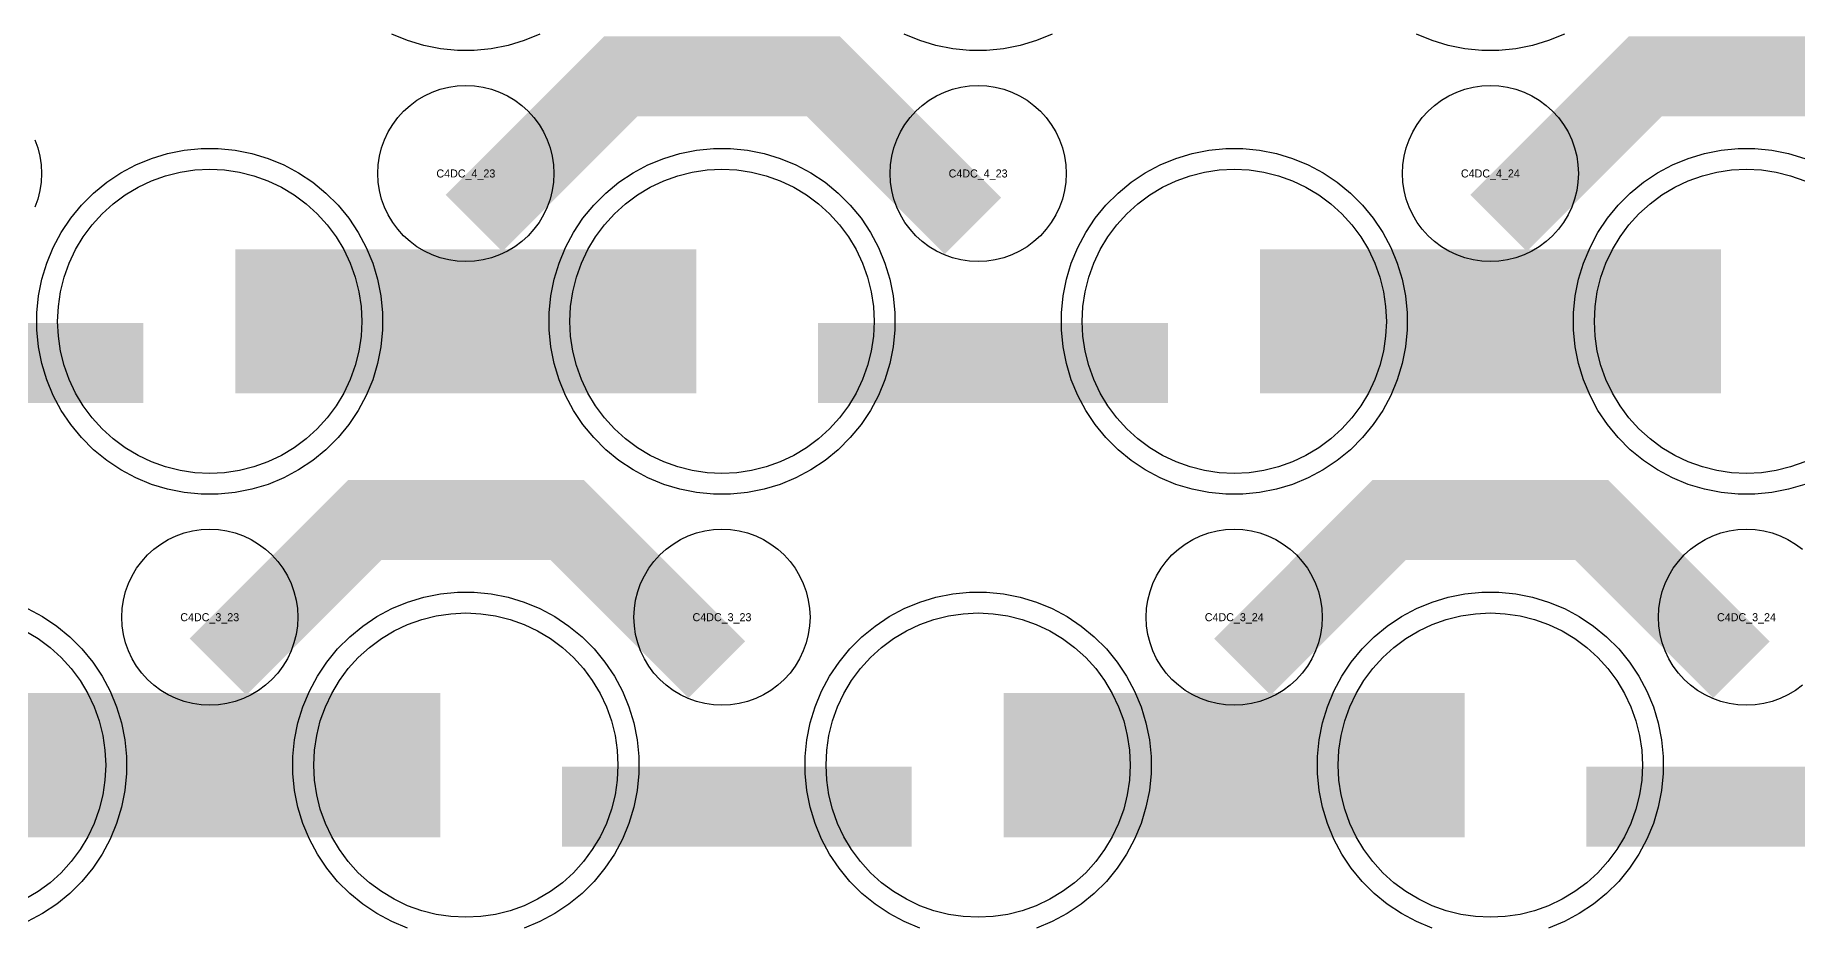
# Model space of a CAD drawing. Extents: x -11880 to 11880, y -14992 to 14992.
# Drawn here: x -4694 to -4144, y -14473 to -14196 of the extents above; entities that cross this region are included whole.
import ezdxf
from ezdxf.enums import TextEntityAlignment as Align

# ---------------------------------------------------------------- set-up
doc = ezdxf.new("R2010")
doc.units = 0
doc.header["$MEASUREMENT"] = 0
for name, color, linetype in [('GDS_775_DT_237', 138, 'CONTINUOUS'), ('RDL1_FS', 34, 'CONTINUOUS'), ('RDL_BS', 160, 'CONTINUOUS')]:
    doc.layers.add(name, color=color, linetype=linetype)

msp = doc.modelspace()

# ---------------------------------------------------------------- linework, layer by layer
at = {"layer": 'RDL1_FS', "color": 241, "true_color": 0xf7abae}
for points in [[(-4640, -14332.819), (-4644.657, -14332.59), (-4649.268, -14331.906), (-4653.791, -14330.774), (-4658.181, -14329.202), (-4662.395, -14327.21), (-4666.395, -14324.812), (-4670.14, -14322.034), (-4673.594, -14318.904), (-4676.724, -14315.45), (-4679.502, -14311.705), (-4681.9, -14307.705), (-4683.892, -14303.491), (-4685.464, -14299.101), (-4686.596, -14294.578), (-4687.28, -14289.967), (-4687.509, -14285.31), (-4687.28, -14280.653), (-4686.596, -14276.042), (-4685.464, -14271.519), (-4683.892, -14267.129), (-4681.9, -14262.915), (-4679.502, -14258.915), (-4676.724, -14255.17), (-4673.594, -14251.716), (-4670.14, -14248.586), (-4666.395, -14245.808), (-4662.395, -14243.41), (-4658.181, -14241.418), (-4653.791, -14239.846), (-4649.268, -14238.714), (-4644.657, -14238.03), (-4640, -14237.801), (-4635.343, -14238.03), (-4630.732, -14238.714), (-4626.209, -14239.846), (-4621.819, -14241.418), (-4617.605, -14243.41), (-4613.605, -14245.808), (-4609.86, -14248.586), (-4606.406, -14251.716), (-4603.276, -14255.17), (-4600.498, -14258.915), (-4598.1, -14262.915), (-4596.108, -14267.129), (-4594.536, -14271.519), (-4593.404, -14276.042), (-4592.72, -14280.653), (-4592.491, -14285.31), (-4592.72, -14289.967), (-4593.404, -14294.578), (-4594.536, -14299.101), (-4596.108, -14303.491), (-4598.1, -14307.705), (-4600.498, -14311.705), (-4603.276, -14315.45), (-4606.406, -14318.904), (-4609.86, -14322.034), (-4613.605, -14324.812), (-4617.605, -14327.21), (-4621.819, -14329.202), (-4626.209, -14330.774), (-4630.732, -14331.906), (-4635.343, -14332.59)], [(-4480, -14332.819), (-4484.657, -14332.59), (-4489.268, -14331.906), (-4493.791, -14330.774), (-4498.181, -14329.202), (-4502.395, -14327.21), (-4506.395, -14324.812), (-4510.14, -14322.034), (-4513.594, -14318.904), (-4516.724, -14315.45), (-4519.502, -14311.705), (-4521.9, -14307.705), (-4523.892, -14303.491), (-4525.464, -14299.101), (-4526.596, -14294.578), (-4527.28, -14289.967), (-4527.509, -14285.31), (-4527.28, -14280.653), (-4526.596, -14276.042), (-4525.464, -14271.519), (-4523.892, -14267.129), (-4521.9, -14262.915), (-4519.502, -14258.915), (-4516.724, -14255.17), (-4513.594, -14251.716), (-4510.14, -14248.586), (-4506.395, -14245.808), (-4502.395, -14243.41), (-4498.181, -14241.418), (-4493.791, -14239.846), (-4489.268, -14238.714), (-4484.657, -14238.03), (-4480, -14237.801), (-4475.343, -14238.03), (-4470.732, -14238.714), (-4466.209, -14239.846), (-4461.819, -14241.418), (-4457.605, -14243.41), (-4453.605, -14245.808), (-4449.86, -14248.586), (-4446.406, -14251.716), (-4443.276, -14255.17), (-4440.498, -14258.915), (-4438.1, -14262.915), (-4436.108, -14267.129), (-4434.536, -14271.519), (-4433.404, -14276.042), (-4432.72, -14280.653), (-4432.491, -14285.31), (-4432.72, -14289.967), (-4433.404, -14294.578), (-4434.536, -14299.101), (-4436.108, -14303.491), (-4438.1, -14307.705), (-4440.498, -14311.705), (-4443.276, -14315.45), (-4446.406, -14318.904), (-4449.86, -14322.034), (-4453.605, -14324.812), (-4457.605, -14327.21), (-4461.819, -14329.202), (-4466.209, -14330.774), (-4470.732, -14331.906), (-4475.343, -14332.59)], [(-4320, -14332.819), (-4324.657, -14332.59), (-4329.268, -14331.906), (-4333.791, -14330.774), (-4338.181, -14329.202), (-4342.395, -14327.21), (-4346.395, -14324.812), (-4350.14, -14322.034), (-4353.594, -14318.904), (-4356.724, -14315.45), (-4359.502, -14311.705), (-4361.9, -14307.705), (-4363.892, -14303.491), (-4365.464, -14299.101), (-4366.596, -14294.578), (-4367.28, -14289.967), (-4367.509, -14285.31), (-4367.28, -14280.653), (-4366.596, -14276.042), (-4365.464, -14271.519), (-4363.892, -14267.129), (-4361.9, -14262.915), (-4359.502, -14258.915), (-4356.724, -14255.17), (-4353.594, -14251.716), (-4350.14, -14248.586), (-4346.395, -14245.808), (-4342.395, -14243.41), (-4338.181, -14241.418), (-4333.791, -14239.846), (-4329.268, -14238.714), (-4324.657, -14238.03), (-4320, -14237.801), (-4315.343, -14238.03), (-4310.732, -14238.714), (-4306.209, -14239.846), (-4301.819, -14241.418), (-4297.605, -14243.41), (-4293.605, -14245.808), (-4289.86, -14248.586), (-4286.406, -14251.716), (-4283.276, -14255.17), (-4280.498, -14258.915), (-4278.1, -14262.915), (-4276.108, -14267.129), (-4274.536, -14271.519), (-4273.404, -14276.042), (-4272.72, -14280.653), (-4272.491, -14285.31), (-4272.72, -14289.967), (-4273.404, -14294.578), (-4274.536, -14299.101), (-4276.108, -14303.491), (-4278.1, -14307.705), (-4280.498, -14311.705), (-4283.276, -14315.45), (-4286.406, -14318.904), (-4289.86, -14322.034), (-4293.605, -14324.812), (-4297.605, -14327.21), (-4301.819, -14329.202), (-4306.209, -14330.774), (-4310.732, -14331.906), (-4315.343, -14332.59)], [(-4560, -14471.379), (-4564.657, -14471.15), (-4569.268, -14470.466), (-4573.791, -14469.334), (-4578.181, -14467.762), (-4582.395, -14465.77), (-4586.395, -14463.372), (-4590.14, -14460.594), (-4593.594, -14457.464), (-4596.724, -14454.01), (-4599.502, -14450.265), (-4601.9, -14446.265), (-4603.892, -14442.051), (-4605.464, -14437.661), (-4606.596, -14433.138), (-4607.28, -14428.527), (-4607.509, -14423.87), (-4607.28, -14419.213), (-4606.596, -14414.602), (-4605.464, -14410.079), (-4603.892, -14405.689), (-4601.9, -14401.475), (-4599.502, -14397.475), (-4596.724, -14393.73), (-4593.594, -14390.276), (-4590.14, -14387.146), (-4586.395, -14384.368), (-4582.395, -14381.97), (-4578.181, -14379.978), (-4573.791, -14378.406), (-4569.268, -14377.274), (-4564.657, -14376.59), (-4560, -14376.361), (-4555.343, -14376.59), (-4550.732, -14377.274), (-4546.209, -14378.406), (-4541.819, -14379.978), (-4537.605, -14381.97), (-4533.605, -14384.368), (-4529.86, -14387.146), (-4526.406, -14390.276), (-4523.276, -14393.73), (-4520.498, -14397.475), (-4518.1, -14401.475), (-4516.108, -14405.689), (-4514.536, -14410.079), (-4513.404, -14414.602), (-4512.72, -14419.213), (-4512.491, -14423.87), (-4512.72, -14428.527), (-4513.404, -14433.138), (-4514.536, -14437.661), (-4516.108, -14442.051), (-4518.1, -14446.265), (-4520.498, -14450.265), (-4523.276, -14454.01), (-4526.406, -14457.464), (-4529.86, -14460.594), (-4533.605, -14463.372), (-4537.605, -14465.77), (-4541.819, -14467.762), (-4546.209, -14469.334), (-4550.732, -14470.466), (-4555.343, -14471.15)], [(-4400, -14471.379), (-4404.657, -14471.15), (-4409.268, -14470.466), (-4413.791, -14469.334), (-4418.181, -14467.762), (-4422.395, -14465.77), (-4426.395, -14463.372), (-4430.14, -14460.594), (-4433.594, -14457.464), (-4436.724, -14454.01), (-4439.502, -14450.265), (-4441.9, -14446.265), (-4443.892, -14442.051), (-4445.464, -14437.661), (-4446.596, -14433.138), (-4447.28, -14428.527), (-4447.509, -14423.87), (-4447.28, -14419.213), (-4446.596, -14414.602), (-4445.464, -14410.079), (-4443.892, -14405.689), (-4441.9, -14401.475), (-4439.502, -14397.475), (-4436.724, -14393.73), (-4433.594, -14390.276), (-4430.14, -14387.146), (-4426.395, -14384.368), (-4422.395, -14381.97), (-4418.181, -14379.978), (-4413.791, -14378.406), (-4409.268, -14377.274), (-4404.657, -14376.59), (-4400, -14376.361), (-4395.343, -14376.59), (-4390.732, -14377.274), (-4386.209, -14378.406), (-4381.819, -14379.978), (-4377.605, -14381.97), (-4373.605, -14384.368), (-4369.86, -14387.146), (-4366.406, -14390.276), (-4363.276, -14393.73), (-4360.498, -14397.475), (-4358.1, -14401.475), (-4356.108, -14405.689), (-4354.536, -14410.079), (-4353.404, -14414.602), (-4352.72, -14419.213), (-4352.491, -14423.87), (-4352.72, -14428.527), (-4353.404, -14433.138), (-4354.536, -14437.661), (-4356.108, -14442.051), (-4358.1, -14446.265), (-4360.498, -14450.265), (-4363.276, -14454.01), (-4366.406, -14457.464), (-4369.86, -14460.594), (-4373.605, -14463.372), (-4377.605, -14465.77), (-4381.819, -14467.762), (-4386.209, -14469.334), (-4390.732, -14470.466), (-4395.343, -14471.15)], [(-4240, -14471.379), (-4244.657, -14471.15), (-4249.268, -14470.466), (-4253.791, -14469.334), (-4258.181, -14467.762), (-4262.395, -14465.77), (-4266.395, -14463.372), (-4270.14, -14460.594), (-4273.594, -14457.464), (-4276.724, -14454.01), (-4279.502, -14450.265), (-4281.9, -14446.265), (-4283.892, -14442.051), (-4285.464, -14437.661), (-4286.596, -14433.138), (-4287.28, -14428.527), (-4287.509, -14423.87), (-4287.28, -14419.213), (-4286.596, -14414.602), (-4285.464, -14410.079), (-4283.892, -14405.689), (-4281.9, -14401.475), (-4279.502, -14397.475), (-4276.724, -14393.73), (-4273.594, -14390.276), (-4270.14, -14387.146), (-4266.395, -14384.368), (-4262.395, -14381.97), (-4258.181, -14379.978), (-4253.791, -14378.406), (-4249.268, -14377.274), (-4244.657, -14376.59), (-4240, -14376.361), (-4235.343, -14376.59), (-4230.732, -14377.274), (-4226.209, -14378.406), (-4221.819, -14379.978), (-4217.605, -14381.97), (-4213.605, -14384.368), (-4209.86, -14387.146), (-4206.406, -14390.276), (-4203.276, -14393.73), (-4200.498, -14397.475), (-4198.1, -14401.475), (-4196.108, -14405.689), (-4194.536, -14410.079), (-4193.404, -14414.602), (-4192.72, -14419.213), (-4192.491, -14423.87), (-4192.72, -14428.527), (-4193.404, -14433.138), (-4194.536, -14437.661), (-4196.108, -14442.051), (-4198.1, -14446.265), (-4200.498, -14450.265), (-4203.276, -14454.01), (-4206.406, -14457.464), (-4209.86, -14460.594), (-4213.605, -14463.372), (-4217.605, -14465.77), (-4221.819, -14467.762), (-4226.209, -14469.334), (-4230.732, -14470.466), (-4235.343, -14471.15)]]:
    msp.add_lwpolyline(points, close=True, dxfattribs=at)
for points in [[(-4141.819, -14329.202), (-4146.209, -14330.774), (-4150.732, -14331.906), (-4155.343, -14332.59), (-4160, -14332.819), (-4164.657, -14332.59), (-4169.268, -14331.906), (-4173.791, -14330.774), (-4178.181, -14329.202), (-4182.395, -14327.21), (-4186.395, -14324.812), (-4190.14, -14322.034), (-4193.594, -14318.904), (-4196.724, -14315.45), (-4199.502, -14311.705), (-4201.9, -14307.705), (-4203.892, -14303.491), (-4205.464, -14299.101), (-4206.596, -14294.578), (-4207.28, -14289.967), (-4207.509, -14285.31), (-4207.28, -14280.653), (-4206.596, -14276.042), (-4205.464, -14271.519), (-4203.892, -14267.129), (-4201.9, -14262.915), (-4199.502, -14258.915), (-4196.724, -14255.17), (-4193.594, -14251.716), (-4190.14, -14248.586), (-4186.395, -14245.808), (-4182.395, -14243.41), (-4178.181, -14241.418), (-4173.791, -14239.846), (-4169.268, -14238.714), (-4164.657, -14238.03), (-4160, -14237.801), (-4155.343, -14238.03), (-4150.732, -14238.714), (-4146.209, -14239.846), (-4141.819, -14241.418)], [(-4697.605, -14381.97), (-4693.605, -14384.368), (-4689.86, -14387.146), (-4686.406, -14390.276), (-4683.276, -14393.73), (-4680.498, -14397.475), (-4678.1, -14401.475), (-4676.108, -14405.689), (-4674.536, -14410.079), (-4673.404, -14414.602), (-4672.72, -14419.213), (-4672.491, -14423.87), (-4672.72, -14428.527), (-4673.404, -14433.138), (-4674.536, -14437.661), (-4676.108, -14442.051), (-4678.1, -14446.265), (-4680.498, -14450.265), (-4683.276, -14454.01), (-4686.406, -14457.464), (-4689.86, -14460.594), (-4693.605, -14463.372), (-4697.605, -14465.77)]]:
    msp.add_lwpolyline(points, dxfattribs=at)
for points in [[(-4631.998, -14285.31, 45, 45, 0), (-4559.998, -14285.31, 45, 45, 0)], [(-4559.998, -14285.31, 45, 45, 0), (-4487.998, -14285.31, 45, 45, 0)], [(-4311.998, -14285.31, 45, 45, 0), (-4239.998, -14285.31, 45, 45, 0)], [(-4239.998, -14285.31, 45, 45, 0), (-4167.998, -14285.31, 45, 45, 0)], [(-4711.998, -14423.87, 45, 45, 0), (-4639.998, -14423.87, 45, 45, 0)], [(-4639.998, -14423.87, 45, 45, 0), (-4567.998, -14423.87, 45, 45, 0)], [(-4391.998, -14423.87, 45, 45, 0), (-4319.998, -14423.87, 45, 45, 0)], [(-4319.998, -14423.87, 45, 45, 0), (-4247.998, -14423.87, 45, 45, 0)]]:
    msp.add_lwpolyline(points, format="xyseb", dxfattribs=at)
at = {"layer": 'RDL_BS', "color": 241, "true_color": 0xf7abae}
for points in [[(-4536.885, -14195.62), (-4541.795, -14197.651), (-4546.835, -14199.182), (-4552.062, -14200.228), (-4557.356, -14200.745), (-4562.644, -14200.745), (-4567.938, -14200.228), (-4573.165, -14199.182), (-4578.205, -14197.651), (-4583.115, -14195.62)], [(-4376.885, -14195.62), (-4381.795, -14197.651), (-4386.835, -14199.182), (-4392.062, -14200.228), (-4397.356, -14200.745), (-4402.644, -14200.745), (-4407.938, -14200.228), (-4413.165, -14199.182), (-4418.205, -14197.651), (-4423.115, -14195.62)], [(-4216.885, -14195.62), (-4221.795, -14197.651), (-4226.835, -14199.182), (-4232.062, -14200.228), (-4237.356, -14200.745), (-4242.644, -14200.745), (-4247.938, -14200.228), (-4253.165, -14199.182), (-4258.205, -14197.651), (-4263.115, -14195.62)], [(-4141.795, -14336.216), (-4146.835, -14337.747), (-4152.062, -14338.793), (-4157.356, -14339.31), (-4162.644, -14339.31), (-4167.938, -14338.793), (-4173.165, -14337.747), (-4178.205, -14336.216), (-4183.115, -14334.185), (-4187.777, -14331.693), (-4192.191, -14328.746), (-4196.292, -14325.384), (-4200.074, -14321.602), (-4203.436, -14317.501), (-4206.383, -14313.087), (-4208.875, -14308.425), (-4210.906, -14303.515), (-4212.437, -14298.475), (-4213.483, -14293.248), (-4214, -14287.954), (-4214, -14282.666), (-4213.483, -14277.372), (-4212.437, -14272.145), (-4210.906, -14267.105), (-4208.875, -14262.195), (-4206.383, -14257.533), (-4203.436, -14253.119), (-4200.074, -14249.018), (-4196.292, -14245.236), (-4192.191, -14241.874), (-4187.777, -14238.927), (-4183.115, -14236.435), (-4178.205, -14234.404), (-4173.165, -14232.873), (-4167.938, -14231.827), (-4162.644, -14231.31), (-4157.356, -14231.31), (-4152.062, -14231.827), (-4146.835, -14232.873), (-4141.795, -14234.404)], [(-4578.205, -14474.776), (-4583.115, -14472.745), (-4587.777, -14470.253), (-4592.191, -14467.306), (-4596.292, -14463.944), (-4600.074, -14460.162), (-4603.436, -14456.061), (-4606.383, -14451.647), (-4608.875, -14446.985), (-4610.906, -14442.075), (-4612.437, -14437.035), (-4613.483, -14431.808), (-4614, -14426.514), (-4614, -14421.226), (-4613.483, -14415.932), (-4612.437, -14410.705), (-4610.906, -14405.665), (-4608.875, -14400.755), (-4606.383, -14396.093), (-4603.436, -14391.679), (-4600.074, -14387.578), (-4596.292, -14383.796), (-4592.191, -14380.434), (-4587.777, -14377.487), (-4583.115, -14374.995), (-4578.205, -14372.964), (-4573.165, -14371.433), (-4567.938, -14370.387), (-4562.644, -14369.87), (-4557.356, -14369.87), (-4552.062, -14370.387), (-4546.835, -14371.433), (-4541.795, -14372.964), (-4536.885, -14374.995), (-4532.223, -14377.487), (-4527.809, -14380.434), (-4523.708, -14383.796), (-4519.926, -14387.578), (-4516.564, -14391.679), (-4513.617, -14396.093), (-4511.125, -14400.755), (-4509.094, -14405.665), (-4507.563, -14410.705), (-4506.517, -14415.932), (-4506, -14421.226), (-4506, -14426.514), (-4506.517, -14431.808), (-4507.563, -14437.035), (-4509.094, -14442.075), (-4511.125, -14446.985), (-4513.617, -14451.647), (-4516.564, -14456.061), (-4519.926, -14460.162), (-4523.708, -14463.944), (-4527.809, -14467.306), (-4532.223, -14470.253), (-4536.885, -14472.745), (-4541.795, -14474.776)], [(-4418.205, -14474.776), (-4423.115, -14472.745), (-4427.777, -14470.253), (-4432.191, -14467.306), (-4436.292, -14463.944), (-4440.074, -14460.162), (-4443.436, -14456.061), (-4446.383, -14451.647), (-4448.875, -14446.985), (-4450.906, -14442.075), (-4452.437, -14437.035), (-4453.483, -14431.808), (-4454, -14426.514), (-4454, -14421.226), (-4453.483, -14415.932), (-4452.437, -14410.705), (-4450.906, -14405.665), (-4448.875, -14400.755), (-4446.383, -14396.093), (-4443.436, -14391.679), (-4440.074, -14387.578), (-4436.292, -14383.796), (-4432.191, -14380.434), (-4427.777, -14377.487), (-4423.115, -14374.995), (-4418.205, -14372.964), (-4413.165, -14371.433), (-4407.938, -14370.387), (-4402.644, -14369.87), (-4397.356, -14369.87), (-4392.062, -14370.387), (-4386.835, -14371.433), (-4381.795, -14372.964), (-4376.885, -14374.995), (-4372.223, -14377.487), (-4367.809, -14380.434), (-4363.708, -14383.796), (-4359.926, -14387.578), (-4356.564, -14391.679), (-4353.617, -14396.093), (-4351.125, -14400.755), (-4349.094, -14405.665), (-4347.563, -14410.705), (-4346.517, -14415.932), (-4346, -14421.226), (-4346, -14426.514), (-4346.517, -14431.808), (-4347.563, -14437.035), (-4349.094, -14442.075), (-4351.125, -14446.985), (-4353.617, -14451.647), (-4356.564, -14456.061), (-4359.926, -14460.162), (-4363.708, -14463.944), (-4367.809, -14467.306), (-4372.223, -14470.253), (-4376.885, -14472.745), (-4381.795, -14474.776)], [(-4258.205, -14474.776), (-4263.115, -14472.745), (-4267.777, -14470.253), (-4272.191, -14467.306), (-4276.292, -14463.944), (-4280.074, -14460.162), (-4283.436, -14456.061), (-4286.383, -14451.647), (-4288.875, -14446.985), (-4290.906, -14442.075), (-4292.437, -14437.035), (-4293.483, -14431.808), (-4294, -14426.514), (-4294, -14421.226), (-4293.483, -14415.932), (-4292.437, -14410.705), (-4290.906, -14405.665), (-4288.875, -14400.755), (-4286.383, -14396.093), (-4283.436, -14391.679), (-4280.074, -14387.578), (-4276.292, -14383.796), (-4272.191, -14380.434), (-4267.777, -14377.487), (-4263.115, -14374.995), (-4258.205, -14372.964), (-4253.165, -14371.433), (-4247.938, -14370.387), (-4242.644, -14369.87), (-4237.356, -14369.87), (-4232.062, -14370.387), (-4226.835, -14371.433), (-4221.795, -14372.964), (-4216.885, -14374.995), (-4212.223, -14377.487), (-4207.809, -14380.434), (-4203.708, -14383.796), (-4199.926, -14387.578), (-4196.564, -14391.679), (-4193.617, -14396.093), (-4191.125, -14400.755), (-4189.094, -14405.665), (-4187.563, -14410.705), (-4186.517, -14415.932), (-4186, -14421.226), (-4186, -14426.514), (-4186.517, -14431.808), (-4187.563, -14437.035), (-4189.094, -14442.075), (-4191.125, -14446.985), (-4193.617, -14451.647), (-4196.564, -14456.061), (-4199.926, -14460.162), (-4203.708, -14463.944), (-4207.809, -14467.306), (-4212.223, -14470.253), (-4216.885, -14472.745), (-4221.795, -14474.776)], [(-4696.885, -14374.995), (-4692.223, -14377.487), (-4687.809, -14380.434), (-4683.708, -14383.796), (-4679.926, -14387.578), (-4676.564, -14391.679), (-4673.617, -14396.093), (-4671.125, -14400.755), (-4669.094, -14405.665), (-4667.563, -14410.705), (-4666.517, -14415.932), (-4666, -14421.226), (-4666, -14426.514), (-4666.517, -14431.808), (-4667.563, -14437.035), (-4669.094, -14442.075), (-4671.125, -14446.985), (-4673.617, -14451.647), (-4676.564, -14456.061), (-4679.926, -14460.162), (-4683.708, -14463.944), (-4687.809, -14467.306), (-4692.223, -14470.253), (-4696.885, -14472.745)]]:
    msp.add_lwpolyline(points, dxfattribs=at)
at = {"layer": 'RDL_BS'}
for points in [[(-4557.438, -14254.624, 25, 25, 0), (-4511.623, -14208.809, 25, 25, 0), (-4478.07, -14208.809, 25, 25, 0)], [(-4401.599, -14255.523, 25, 25, 0), (-4448.313, -14208.809, 25, 25, 0), (-4478.071, -14208.809, 25, 25, 0)], [(-4237.438, -14254.624, 25, 25, 0), (-4191.623, -14208.809, 25, 25, 0), (-4158.07, -14208.809, 25, 25, 0)], [(-4081.599, -14255.523, 25, 25, 0), (-4128.313, -14208.809, 25, 25, 0), (-4158.071, -14208.809, 25, 25, 0)], [(-4637.438, -14393.184, 25, 25, 0), (-4591.623, -14347.369, 25, 25, 0), (-4558.07, -14347.369, 25, 25, 0)], [(-4481.599, -14394.083, 25, 25, 0), (-4528.313, -14347.369, 25, 25, 0), (-4558.071, -14347.369, 25, 25, 0)], [(-4317.438, -14393.184, 25, 25, 0), (-4271.623, -14347.369, 25, 25, 0), (-4238.07, -14347.369, 25, 25, 0)], [(-4161.599, -14394.083, 25, 25, 0), (-4208.313, -14347.369, 25, 25, 0), (-4238.071, -14347.369, 25, 25, 0)]]:
    msp.add_lwpolyline(points, format="xyseb", dxfattribs=at)
for points in [[(-4560, -14266.616), (-4562.693, -14266.484), (-4565.365, -14266.088), (-4567.984, -14265.431), (-4570.519, -14264.524), (-4572.956, -14263.372), (-4575.28, -14261.979), (-4577.443, -14260.376), (-4579.442, -14258.564), (-4581.254, -14256.565), (-4582.857, -14254.402), (-4584.25, -14252.078), (-4585.402, -14249.641), (-4586.309, -14247.106), (-4586.966, -14244.487), (-4587.362, -14241.815), (-4587.494, -14239.122), (-4587.362, -14236.429), (-4586.966, -14233.757), (-4586.309, -14231.138), (-4585.402, -14228.603), (-4584.25, -14226.166), (-4582.857, -14223.842), (-4581.254, -14221.679), (-4579.442, -14219.68), (-4577.443, -14217.868), (-4575.28, -14216.265), (-4572.956, -14214.872), (-4570.519, -14213.72), (-4567.984, -14212.813), (-4565.365, -14212.156), (-4562.693, -14211.76), (-4560, -14211.628), (-4557.307, -14211.76), (-4554.635, -14212.156), (-4552.016, -14212.813), (-4549.481, -14213.72), (-4547.044, -14214.872), (-4544.72, -14216.265), (-4542.557, -14217.868), (-4540.558, -14219.68), (-4538.746, -14221.679), (-4537.143, -14223.842), (-4535.75, -14226.166), (-4534.598, -14228.603), (-4533.691, -14231.138), (-4533.034, -14233.757), (-4532.638, -14236.429), (-4532.506, -14239.122), (-4532.638, -14241.815), (-4533.034, -14244.487), (-4533.691, -14247.106), (-4534.598, -14249.641), (-4535.75, -14252.078), (-4537.143, -14254.402), (-4538.746, -14256.565), (-4540.558, -14258.564), (-4542.557, -14260.376), (-4544.72, -14261.979), (-4547.044, -14263.372), (-4549.481, -14264.524), (-4552.016, -14265.431), (-4554.635, -14266.088), (-4557.307, -14266.484)], [(-4400, -14266.616), (-4402.693, -14266.484), (-4405.365, -14266.088), (-4407.984, -14265.431), (-4410.519, -14264.524), (-4412.956, -14263.372), (-4415.28, -14261.979), (-4417.443, -14260.376), (-4419.442, -14258.564), (-4421.254, -14256.565), (-4422.857, -14254.402), (-4424.25, -14252.078), (-4425.402, -14249.641), (-4426.309, -14247.106), (-4426.966, -14244.487), (-4427.362, -14241.815), (-4427.494, -14239.122), (-4427.362, -14236.429), (-4426.966, -14233.757), (-4426.309, -14231.138), (-4425.402, -14228.603), (-4424.25, -14226.166), (-4422.857, -14223.842), (-4421.254, -14221.679), (-4419.442, -14219.68), (-4417.443, -14217.868), (-4415.28, -14216.265), (-4412.956, -14214.872), (-4410.519, -14213.72), (-4407.984, -14212.813), (-4405.365, -14212.156), (-4402.693, -14211.76), (-4400, -14211.628), (-4397.307, -14211.76), (-4394.635, -14212.156), (-4392.016, -14212.813), (-4389.481, -14213.72), (-4387.044, -14214.872), (-4384.72, -14216.265), (-4382.557, -14217.868), (-4380.558, -14219.68), (-4378.746, -14221.679), (-4377.143, -14223.842), (-4375.75, -14226.166), (-4374.598, -14228.603), (-4373.691, -14231.138), (-4373.034, -14233.757), (-4372.638, -14236.429), (-4372.506, -14239.122), (-4372.638, -14241.815), (-4373.034, -14244.487), (-4373.691, -14247.106), (-4374.598, -14249.641), (-4375.75, -14252.078), (-4377.143, -14254.402), (-4378.746, -14256.565), (-4380.558, -14258.564), (-4382.557, -14260.376), (-4384.72, -14261.979), (-4387.044, -14263.372), (-4389.481, -14264.524), (-4392.016, -14265.431), (-4394.635, -14266.088), (-4397.307, -14266.484)], [(-4240, -14266.616), (-4242.693, -14266.484), (-4245.365, -14266.088), (-4247.984, -14265.431), (-4250.519, -14264.524), (-4252.956, -14263.372), (-4255.28, -14261.979), (-4257.443, -14260.376), (-4259.442, -14258.564), (-4261.254, -14256.565), (-4262.857, -14254.402), (-4264.25, -14252.078), (-4265.402, -14249.641), (-4266.309, -14247.106), (-4266.966, -14244.487), (-4267.362, -14241.815), (-4267.494, -14239.122), (-4267.362, -14236.429), (-4266.966, -14233.757), (-4266.309, -14231.138), (-4265.402, -14228.603), (-4264.25, -14226.166), (-4262.857, -14223.842), (-4261.254, -14221.679), (-4259.442, -14219.68), (-4257.443, -14217.868), (-4255.28, -14216.265), (-4252.956, -14214.872), (-4250.519, -14213.72), (-4247.984, -14212.813), (-4245.365, -14212.156), (-4242.693, -14211.76), (-4240, -14211.628), (-4237.307, -14211.76), (-4234.635, -14212.156), (-4232.016, -14212.813), (-4229.481, -14213.72), (-4227.044, -14214.872), (-4224.72, -14216.265), (-4222.557, -14217.868), (-4220.558, -14219.68), (-4218.746, -14221.679), (-4217.143, -14223.842), (-4215.75, -14226.166), (-4214.598, -14228.603), (-4213.691, -14231.138), (-4213.034, -14233.757), (-4212.638, -14236.429), (-4212.506, -14239.122), (-4212.638, -14241.815), (-4213.034, -14244.487), (-4213.691, -14247.106), (-4214.598, -14249.641), (-4215.75, -14252.078), (-4217.143, -14254.402), (-4218.746, -14256.565), (-4220.558, -14258.564), (-4222.557, -14260.376), (-4224.72, -14261.979), (-4227.044, -14263.372), (-4229.481, -14264.524), (-4232.016, -14265.431), (-4234.635, -14266.088), (-4237.307, -14266.484)], [(-4640, -14405.176), (-4642.693, -14405.044), (-4645.365, -14404.648), (-4647.984, -14403.991), (-4650.519, -14403.084), (-4652.956, -14401.932), (-4655.28, -14400.539), (-4657.443, -14398.936), (-4659.442, -14397.124), (-4661.254, -14395.125), (-4662.857, -14392.962), (-4664.25, -14390.638), (-4665.402, -14388.201), (-4666.309, -14385.666), (-4666.966, -14383.047), (-4667.362, -14380.375), (-4667.494, -14377.682), (-4667.362, -14374.989), (-4666.966, -14372.317), (-4666.309, -14369.698), (-4665.402, -14367.163), (-4664.25, -14364.726), (-4662.857, -14362.402), (-4661.254, -14360.239), (-4659.442, -14358.24), (-4657.443, -14356.428), (-4655.28, -14354.825), (-4652.956, -14353.432), (-4650.519, -14352.28), (-4647.984, -14351.373), (-4645.365, -14350.716), (-4642.693, -14350.32), (-4640, -14350.188), (-4637.307, -14350.32), (-4634.635, -14350.716), (-4632.016, -14351.373), (-4629.481, -14352.28), (-4627.044, -14353.432), (-4624.72, -14354.825), (-4622.557, -14356.428), (-4620.558, -14358.24), (-4618.746, -14360.239), (-4617.143, -14362.402), (-4615.75, -14364.726), (-4614.598, -14367.163), (-4613.691, -14369.698), (-4613.034, -14372.317), (-4612.638, -14374.989), (-4612.506, -14377.682), (-4612.638, -14380.375), (-4613.034, -14383.047), (-4613.691, -14385.666), (-4614.598, -14388.201), (-4615.75, -14390.638), (-4617.143, -14392.962), (-4618.746, -14395.125), (-4620.558, -14397.124), (-4622.557, -14398.936), (-4624.72, -14400.539), (-4627.044, -14401.932), (-4629.481, -14403.084), (-4632.016, -14403.991), (-4634.635, -14404.648), (-4637.307, -14405.044)], [(-4480, -14405.176), (-4482.693, -14405.044), (-4485.365, -14404.648), (-4487.984, -14403.991), (-4490.519, -14403.084), (-4492.956, -14401.932), (-4495.28, -14400.539), (-4497.443, -14398.936), (-4499.442, -14397.124), (-4501.254, -14395.125), (-4502.857, -14392.962), (-4504.25, -14390.638), (-4505.402, -14388.201), (-4506.309, -14385.666), (-4506.966, -14383.047), (-4507.362, -14380.375), (-4507.494, -14377.682), (-4507.362, -14374.989), (-4506.966, -14372.317), (-4506.309, -14369.698), (-4505.402, -14367.163), (-4504.25, -14364.726), (-4502.857, -14362.402), (-4501.254, -14360.239), (-4499.442, -14358.24), (-4497.443, -14356.428), (-4495.28, -14354.825), (-4492.956, -14353.432), (-4490.519, -14352.28), (-4487.984, -14351.373), (-4485.365, -14350.716), (-4482.693, -14350.32), (-4480, -14350.188), (-4477.307, -14350.32), (-4474.635, -14350.716), (-4472.016, -14351.373), (-4469.481, -14352.28), (-4467.044, -14353.432), (-4464.72, -14354.825), (-4462.557, -14356.428), (-4460.558, -14358.24), (-4458.746, -14360.239), (-4457.143, -14362.402), (-4455.75, -14364.726), (-4454.598, -14367.163), (-4453.691, -14369.698), (-4453.034, -14372.317), (-4452.638, -14374.989), (-4452.506, -14377.682), (-4452.638, -14380.375), (-4453.034, -14383.047), (-4453.691, -14385.666), (-4454.598, -14388.201), (-4455.75, -14390.638), (-4457.143, -14392.962), (-4458.746, -14395.125), (-4460.558, -14397.124), (-4462.557, -14398.936), (-4464.72, -14400.539), (-4467.044, -14401.932), (-4469.481, -14403.084), (-4472.016, -14403.991), (-4474.635, -14404.648), (-4477.307, -14405.044)], [(-4320, -14405.176), (-4322.693, -14405.044), (-4325.365, -14404.648), (-4327.984, -14403.991), (-4330.519, -14403.084), (-4332.956, -14401.932), (-4335.28, -14400.539), (-4337.443, -14398.936), (-4339.442, -14397.124), (-4341.254, -14395.125), (-4342.857, -14392.962), (-4344.25, -14390.638), (-4345.402, -14388.201), (-4346.309, -14385.666), (-4346.966, -14383.047), (-4347.362, -14380.375), (-4347.494, -14377.682), (-4347.362, -14374.989), (-4346.966, -14372.317), (-4346.309, -14369.698), (-4345.402, -14367.163), (-4344.25, -14364.726), (-4342.857, -14362.402), (-4341.254, -14360.239), (-4339.442, -14358.24), (-4337.443, -14356.428), (-4335.28, -14354.825), (-4332.956, -14353.432), (-4330.519, -14352.28), (-4327.984, -14351.373), (-4325.365, -14350.716), (-4322.693, -14350.32), (-4320, -14350.188), (-4317.307, -14350.32), (-4314.635, -14350.716), (-4312.016, -14351.373), (-4309.481, -14352.28), (-4307.044, -14353.432), (-4304.72, -14354.825), (-4302.557, -14356.428), (-4300.558, -14358.24), (-4298.746, -14360.239), (-4297.143, -14362.402), (-4295.75, -14364.726), (-4294.598, -14367.163), (-4293.691, -14369.698), (-4293.034, -14372.317), (-4292.638, -14374.989), (-4292.506, -14377.682), (-4292.638, -14380.375), (-4293.034, -14383.047), (-4293.691, -14385.666), (-4294.598, -14388.201), (-4295.75, -14390.638), (-4297.143, -14392.962), (-4298.746, -14395.125), (-4300.558, -14397.124), (-4302.557, -14398.936), (-4304.72, -14400.539), (-4307.044, -14401.932), (-4309.481, -14403.084), (-4312.016, -14403.991), (-4314.635, -14404.648), (-4317.307, -14405.044)]]:
    msp.add_lwpolyline(points, close=True, dxfattribs=at)
for points in [[(-4694.598, -14228.603), (-4693.691, -14231.138), (-4693.034, -14233.757), (-4692.638, -14236.429), (-4692.506, -14239.122), (-4692.638, -14241.815), (-4693.034, -14244.487), (-4693.691, -14247.106), (-4694.598, -14249.641)], [(-4142.557, -14398.936), (-4144.72, -14400.539), (-4147.044, -14401.932), (-4149.481, -14403.084), (-4152.016, -14403.991), (-4154.635, -14404.648), (-4157.307, -14405.044), (-4160, -14405.176), (-4162.693, -14405.044), (-4165.365, -14404.648), (-4167.984, -14403.991), (-4170.519, -14403.084), (-4172.956, -14401.932), (-4175.28, -14400.539), (-4177.443, -14398.936), (-4179.442, -14397.124), (-4181.254, -14395.125), (-4182.857, -14392.962), (-4184.25, -14390.638), (-4185.402, -14388.201), (-4186.309, -14385.666), (-4186.966, -14383.047), (-4187.362, -14380.375), (-4187.494, -14377.682), (-4187.362, -14374.989), (-4186.966, -14372.317), (-4186.309, -14369.698), (-4185.402, -14367.163), (-4184.25, -14364.726), (-4182.857, -14362.402), (-4181.254, -14360.239), (-4179.442, -14358.24), (-4177.443, -14356.428), (-4175.28, -14354.825), (-4172.956, -14353.432), (-4170.519, -14352.28), (-4167.984, -14351.373), (-4165.365, -14350.716), (-4162.693, -14350.32), (-4160, -14350.188), (-4157.307, -14350.32), (-4154.635, -14350.716), (-4152.016, -14351.373), (-4149.481, -14352.28), (-4147.044, -14353.432), (-4144.72, -14354.825), (-4142.557, -14356.428)]]:
    msp.add_lwpolyline(points, dxfattribs=at)
at = {"layer": 'RDL_BS', "color": 241, "true_color": 0xf7abae}
for points in [[(-4642.644, -14339.31), (-4647.938, -14338.793), (-4653.165, -14337.747), (-4658.205, -14336.216), (-4663.115, -14334.185), (-4667.777, -14331.693), (-4672.191, -14328.746), (-4676.292, -14325.384), (-4680.074, -14321.602), (-4683.436, -14317.501), (-4686.383, -14313.087), (-4688.875, -14308.425), (-4690.906, -14303.515), (-4692.437, -14298.475), (-4693.483, -14293.248), (-4694, -14287.954), (-4694, -14282.666), (-4693.483, -14277.372), (-4692.437, -14272.145), (-4690.906, -14267.105), (-4688.875, -14262.195), (-4686.383, -14257.533), (-4683.436, -14253.119), (-4680.074, -14249.018), (-4676.292, -14245.236), (-4672.191, -14241.874), (-4667.777, -14238.927), (-4663.115, -14236.435), (-4658.205, -14234.404), (-4653.165, -14232.873), (-4647.938, -14231.827), (-4642.644, -14231.31), (-4637.356, -14231.31), (-4632.062, -14231.827), (-4626.835, -14232.873), (-4621.795, -14234.404), (-4616.885, -14236.435), (-4612.223, -14238.927), (-4607.809, -14241.874), (-4603.708, -14245.236), (-4599.926, -14249.018), (-4596.564, -14253.119), (-4593.617, -14257.533), (-4591.125, -14262.195), (-4589.094, -14267.105), (-4587.563, -14272.145), (-4586.517, -14277.372), (-4586, -14282.666), (-4586, -14287.954), (-4586.517, -14293.248), (-4587.563, -14298.475), (-4589.094, -14303.515), (-4591.125, -14308.425), (-4593.617, -14313.087), (-4596.564, -14317.501), (-4599.926, -14321.602), (-4603.708, -14325.384), (-4607.809, -14328.746), (-4612.223, -14331.693), (-4616.885, -14334.185), (-4621.795, -14336.216), (-4626.835, -14337.747), (-4632.062, -14338.793), (-4637.356, -14339.31)], [(-4482.644, -14339.31), (-4487.938, -14338.793), (-4493.165, -14337.747), (-4498.205, -14336.216), (-4503.115, -14334.185), (-4507.777, -14331.693), (-4512.191, -14328.746), (-4516.292, -14325.384), (-4520.074, -14321.602), (-4523.436, -14317.501), (-4526.383, -14313.087), (-4528.875, -14308.425), (-4530.906, -14303.515), (-4532.437, -14298.475), (-4533.483, -14293.248), (-4534, -14287.954), (-4534, -14282.666), (-4533.483, -14277.372), (-4532.437, -14272.145), (-4530.906, -14267.105), (-4528.875, -14262.195), (-4526.383, -14257.533), (-4523.436, -14253.119), (-4520.074, -14249.018), (-4516.292, -14245.236), (-4512.191, -14241.874), (-4507.777, -14238.927), (-4503.115, -14236.435), (-4498.205, -14234.404), (-4493.165, -14232.873), (-4487.938, -14231.827), (-4482.644, -14231.31), (-4477.356, -14231.31), (-4472.062, -14231.827), (-4466.835, -14232.873), (-4461.795, -14234.404), (-4456.885, -14236.435), (-4452.223, -14238.927), (-4447.809, -14241.874), (-4443.708, -14245.236), (-4439.926, -14249.018), (-4436.564, -14253.119), (-4433.617, -14257.533), (-4431.125, -14262.195), (-4429.094, -14267.105), (-4427.563, -14272.145), (-4426.517, -14277.372), (-4426, -14282.666), (-4426, -14287.954), (-4426.517, -14293.248), (-4427.563, -14298.475), (-4429.094, -14303.515), (-4431.125, -14308.425), (-4433.617, -14313.087), (-4436.564, -14317.501), (-4439.926, -14321.602), (-4443.708, -14325.384), (-4447.809, -14328.746), (-4452.223, -14331.693), (-4456.885, -14334.185), (-4461.795, -14336.216), (-4466.835, -14337.747), (-4472.062, -14338.793), (-4477.356, -14339.31)], [(-4322.644, -14339.31), (-4327.938, -14338.793), (-4333.165, -14337.747), (-4338.205, -14336.216), (-4343.115, -14334.185), (-4347.777, -14331.693), (-4352.191, -14328.746), (-4356.292, -14325.384), (-4360.074, -14321.602), (-4363.436, -14317.501), (-4366.383, -14313.087), (-4368.875, -14308.425), (-4370.906, -14303.515), (-4372.437, -14298.475), (-4373.483, -14293.248), (-4374, -14287.954), (-4374, -14282.666), (-4373.483, -14277.372), (-4372.437, -14272.145), (-4370.906, -14267.105), (-4368.875, -14262.195), (-4366.383, -14257.533), (-4363.436, -14253.119), (-4360.074, -14249.018), (-4356.292, -14245.236), (-4352.191, -14241.874), (-4347.777, -14238.927), (-4343.115, -14236.435), (-4338.205, -14234.404), (-4333.165, -14232.873), (-4327.938, -14231.827), (-4322.644, -14231.31), (-4317.356, -14231.31), (-4312.062, -14231.827), (-4306.835, -14232.873), (-4301.795, -14234.404), (-4296.885, -14236.435), (-4292.223, -14238.927), (-4287.809, -14241.874), (-4283.708, -14245.236), (-4279.926, -14249.018), (-4276.564, -14253.119), (-4273.617, -14257.533), (-4271.125, -14262.195), (-4269.094, -14267.105), (-4267.563, -14272.145), (-4266.517, -14277.372), (-4266, -14282.666), (-4266, -14287.954), (-4266.517, -14293.248), (-4267.563, -14298.475), (-4269.094, -14303.515), (-4271.125, -14308.425), (-4273.617, -14313.087), (-4276.564, -14317.501), (-4279.926, -14321.602), (-4283.708, -14325.384), (-4287.809, -14328.746), (-4292.223, -14331.693), (-4296.885, -14334.185), (-4301.795, -14336.216), (-4306.835, -14337.747), (-4312.062, -14338.793), (-4317.356, -14339.31)]]:
    msp.add_lwpolyline(points, close=True, dxfattribs=at)
for points in [[(-4769.984, -14298.323, 25, 25, 0), (-4660.719, -14298.323, 25, 25, 0)], [(-4449.984, -14298.323, 25, 25, 0), (-4340.719, -14298.323, 25, 25, 0)], [(-4529.984, -14436.883, 25, 25, 0), (-4420.719, -14436.883, 25, 25, 0)], [(-4209.984, -14436.883, 25, 25, 0), (-4100.719, -14436.883, 25, 25, 0)]]:
    msp.add_lwpolyline(points, format="xyseb", dxfattribs=at)

# ---------------------------------------------------------------- texts
at = {"layer": 'GDS_775_DT_237'}
for s, p in [('C4DC_4_23', (-4560, -14239.122)), ('C4DC_4_23', (-4560, -14239.122)), ('C4DC_4_23', (-4400, -14239.122)), ('C4DC_4_23', (-4400, -14239.122)), ('C4DC_4_24', (-4240, -14239.122)), ('C4DC_4_24', (-4240, -14239.122)), ('C4DC_3_23', (-4640, -14377.682)), ('C4DC_3_23', (-4640, -14377.682)), ('C4DC_3_23', (-4480, -14377.682)), ('C4DC_3_23', (-4480, -14377.682)), ('C4DC_3_24', (-4320, -14377.682)), ('C4DC_3_24', (-4320, -14377.682)), ('C4DC_3_24', (-4160, -14377.682)), ('C4DC_3_24', (-4160, -14377.682))]:
    msp.add_text(s, height=2.5, dxfattribs=at).set_placement(p, align=Align.MIDDLE_CENTER)

doc.saveas('drawing.dxf')
